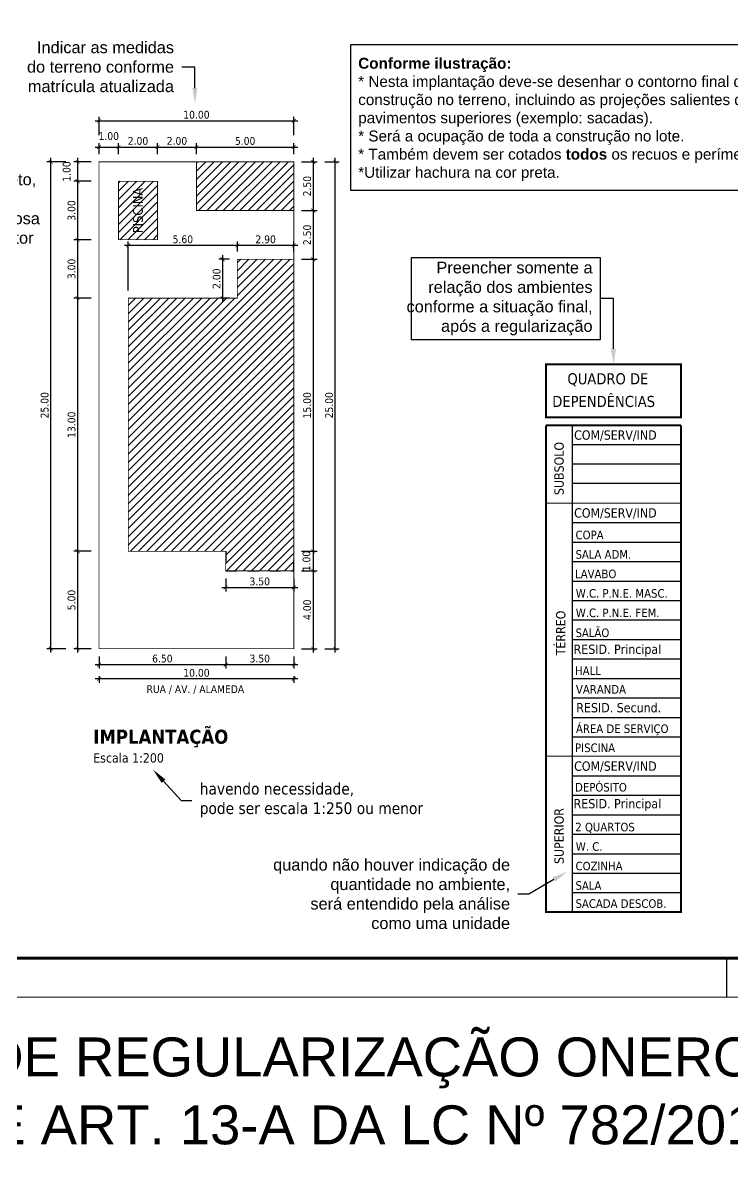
# Model space of a CAD drawing. Extents: x 1213.3 to 1311.5, y 1123.3 to 1169.2.
# Drawn here: x 1248.2 to 1266.42, y 1123.31 to 1152.42 of the extents above; entities that cross this region are included whole.
import ezdxf
from ezdxf import colors
from ezdxf.entities.mleader import LeaderData, LeaderLine
from ezdxf.enums import TextEntityAlignment as Align
from ezdxf.math import Vec2, Vec3

# ---------------------------------------------------------------- set-up
doc = ezdxf.new("R2010")
doc.units = 0
doc.linetypes.add('Tracejada', pattern=[0.564444, 0.282222, -0.282222])
doc.layers.add('Observações - NÃO PLOTAR', color=200, linetype='Continuous', plot=False)
doc.styles.add('_arial decreto', font='arial.ttf')
doc.styles.add('_tahoma decreto', font='tahoma.ttf')
doc.styles.add('MtX_Tahoma', font='tahomabd.ttf')
doc.dimstyles.new('200 COM LINHAS DECRETO', dxfattribs={"dimtxt": 0.2, "dimasz": 0.1, "dimexe": 0.1, "dimexo": 0.2, "dimgap": 0.05, "dimtad": 1, "dimlfac": 2, "dimzin": 4, "dimdsep": 46, "dimtxsty": '_tahoma decreto', "dimblk": 'ARCHTICK', "dimcen": 2, "dimdle": 0.1, "dimazin": 0, "dimtfac": 1, "dimtofl": 0, "dimtmove": 2, "dimatfit": 3, "dimldrblk": 'OPEN30', "dimfxl": 1, "dimtolj": 1, "dimtzin": 0, "dimarcsym": 0})
pattern_1 = [(45, (1250.16436, 1136.34296), (-0.106066, 0.106066), [])]

# ---------------------------------------------------------------- blocks, each defined once
blk = doc.blocks.new('_ArchTick')
at = {"color": 0, "linetype": 'ByBlock', "const_width": 0.15}
blk.add_lwpolyline([(-0.5, -0.5), (0.5, 0.5)], dxfattribs=at)
blk = doc.blocks.new('*D10')
at = {"color": 0, "lineweight": -2, "transparency": 16777216}
for p, q in [((1250.064, 1149.223), (1250.764, 1149.223)), ((1250.164, 1149.043), (1250.164, 1149.323)), ((1250.664, 1149.043), (1250.664, 1149.323))]:
    blk.add_line(p, q, dxfattribs=at)
at = {"layer": 'Defpoints', "color": 0, "ltscale": 2, "transparency": 16777216}
for p in [(1250.664, 1149.223), (1250.164, 1148.843), (1250.664, 1148.843)]:
    blk.add_point(p, dxfattribs=at)
at = {"color": 0, "lineweight": -2, "ltscale": 2, "transparency": 16777216, "xscale": 0.1, "yscale": 0.1, "zscale": 0.1, "rotation": 180}
blk.add_blockref('_ArchTick', (1250.164, 1149.223), dxfattribs=at)
at = {"color": 0, "lineweight": -2, "ltscale": 2, "transparency": 16777216, "xscale": 0.1, "yscale": 0.1, "zscale": 0.1}
blk.add_blockref('_ArchTick', (1250.664, 1149.223), dxfattribs=at)
at = {"color": 0, "ltscale": 2, "transparency": 16777216, "insert": (1250.414, 1149.502), "char_height": 0.2, "attachment_point": 5, "style": '_tahoma decreto'}
blk.add_mtext('\\A1;1.00', dxfattribs=at)
blk = doc.blocks.new('_Open30')
at = {"color": 0, "linetype": 'ByBlock', "lineweight": -2}
for p, q in [((-1, 0.27), (0, 0)), ((0, 0), (-1, -0.27)), ((0, 0), (-1, 0))]:
    blk.add_line(p, q, dxfattribs=at)
blk = doc.blocks.new('*D11')
at = {"color": 0, "lineweight": -2, "transparency": 16777216}
for p, q in [((1250.564, 1149.223), (1251.764, 1149.223)), ((1250.664, 1149.043), (1250.664, 1149.323)), ((1251.664, 1149.043), (1251.664, 1149.323))]:
    blk.add_line(p, q, dxfattribs=at)
at = {"layer": 'Defpoints', "color": 0, "ltscale": 2, "transparency": 16777216}
for p in [(1251.664, 1149.223), (1250.664, 1148.843), (1251.664, 1148.843)]:
    blk.add_point(p, dxfattribs=at)
at = {"color": 0, "lineweight": -2, "ltscale": 2, "transparency": 16777216, "xscale": 0.1, "yscale": 0.1, "zscale": 0.1, "rotation": 180}
blk.add_blockref('_ArchTick', (1250.664, 1149.223), dxfattribs=at)
at = {"color": 0, "lineweight": -2, "ltscale": 2, "transparency": 16777216, "xscale": 0.1, "yscale": 0.1, "zscale": 0.1}
blk.add_blockref('_ArchTick', (1251.664, 1149.223), dxfattribs=at)
at = {"color": 0, "ltscale": 2, "transparency": 16777216, "insert": (1251.164, 1149.378), "char_height": 0.2, "attachment_point": 5, "style": '_tahoma decreto'}
blk.add_mtext('\\A1;2.00', dxfattribs=at)
blk = doc.blocks.new('*D12')
at = {"color": 0, "lineweight": -2, "transparency": 16777216}
for p, q in [((1251.564, 1149.223), (1252.764, 1149.223)), ((1251.664, 1149.043), (1251.664, 1149.323)), ((1252.664, 1149.043), (1252.664, 1149.323))]:
    blk.add_line(p, q, dxfattribs=at)
at = {"layer": 'Defpoints', "color": 0, "ltscale": 2, "transparency": 16777216}
for p in [(1252.664, 1149.223), (1251.664, 1148.843), (1252.664, 1148.843)]:
    blk.add_point(p, dxfattribs=at)
at = {"color": 0, "lineweight": -2, "ltscale": 2, "transparency": 16777216, "xscale": 0.1, "yscale": 0.1, "zscale": 0.1, "rotation": 180}
blk.add_blockref('_ArchTick', (1251.664, 1149.223), dxfattribs=at)
at = {"color": 0, "lineweight": -2, "ltscale": 2, "transparency": 16777216, "xscale": 0.1, "yscale": 0.1, "zscale": 0.1}
blk.add_blockref('_ArchTick', (1252.664, 1149.223), dxfattribs=at)
at = {"color": 0, "ltscale": 2, "transparency": 16777216, "insert": (1252.164, 1149.378), "char_height": 0.2, "attachment_point": 5, "style": '_tahoma decreto'}
blk.add_mtext('\\A1;2.00', dxfattribs=at)
blk = doc.blocks.new('*D13')
at = {"color": 0, "lineweight": -2, "transparency": 16777216}
for p, q in [((1252.564, 1149.223), (1255.264, 1149.223)), ((1252.664, 1149.043), (1252.664, 1149.323)), ((1255.164, 1149.043), (1255.164, 1149.323))]:
    blk.add_line(p, q, dxfattribs=at)
at = {"layer": 'Defpoints', "color": 0, "ltscale": 2, "transparency": 16777216}
for p in [(1255.164, 1149.223), (1252.664, 1148.843), (1255.164, 1148.843)]:
    blk.add_point(p, dxfattribs=at)
at = {"color": 0, "lineweight": -2, "ltscale": 2, "transparency": 16777216, "xscale": 0.1, "yscale": 0.1, "zscale": 0.1, "rotation": 180}
blk.add_blockref('_ArchTick', (1252.664, 1149.223), dxfattribs=at)
at = {"color": 0, "lineweight": -2, "ltscale": 2, "transparency": 16777216, "xscale": 0.1, "yscale": 0.1, "zscale": 0.1}
blk.add_blockref('_ArchTick', (1255.164, 1149.223), dxfattribs=at)
at = {"color": 0, "ltscale": 2, "transparency": 16777216, "insert": (1253.914, 1149.377), "char_height": 0.2, "attachment_point": 5, "style": '_tahoma decreto'}
blk.add_mtext('\\A1;5.00', dxfattribs=at)
blk = doc.blocks.new('*D14')
at = {"color": 0, "lineweight": -2, "transparency": 16777216}
for p, q in [((1250.164, 1149.523), (1250.164, 1149.996)), ((1255.164, 1149.523), (1255.164, 1149.996)), ((1250.064, 1149.896), (1255.264, 1149.896))]:
    blk.add_line(p, q, dxfattribs=at)
at = {"layer": 'Defpoints', "color": 0, "ltscale": 2, "transparency": 16777216}
for p in [(1255.164, 1149.896), (1250.164, 1149.323), (1255.164, 1149.323)]:
    blk.add_point(p, dxfattribs=at)
at = {"color": 0, "lineweight": -2, "ltscale": 2, "transparency": 16777216, "xscale": 0.1, "yscale": 0.1, "zscale": 0.1, "rotation": 180}
blk.add_blockref('_ArchTick', (1250.164, 1149.896), dxfattribs=at)
at = {"color": 0, "lineweight": -2, "ltscale": 2, "transparency": 16777216, "xscale": 0.1, "yscale": 0.1, "zscale": 0.1}
blk.add_blockref('_ArchTick', (1255.164, 1149.896), dxfattribs=at)
at = {"color": 0, "ltscale": 2, "transparency": 16777216, "insert": (1252.664, 1150.05), "char_height": 0.2, "attachment_point": 5, "style": '_tahoma decreto'}
blk.add_mtext('\\A1;10.00', dxfattribs=at)
blk = doc.blocks.new('*D15')
at = {"color": 0, "lineweight": -2, "transparency": 16777216}
for p, q in [((1255.364, 1148.843), (1255.761, 1148.843)), ((1255.661, 1148.943), (1255.661, 1147.493)), ((1255.364, 1147.593), (1255.761, 1147.593))]:
    blk.add_line(p, q, dxfattribs=at)
at = {"layer": 'Defpoints', "color": 0, "ltscale": 2, "transparency": 16777216}
for p in [(1255.164, 1148.843), (1255.164, 1147.593), (1255.661, 1147.593)]:
    blk.add_point(p, dxfattribs=at)
at = {"color": 0, "lineweight": -2, "ltscale": 2, "transparency": 16777216, "xscale": 0.1, "yscale": 0.1, "zscale": 0.1}
for p, rotation in [((1255.661, 1148.843), 90), ((1255.661, 1147.593), 270)]:
    blk.add_blockref('_ArchTick', p, dxfattribs=dict(at, rotation=rotation))
at = {"color": 0, "ltscale": 2, "transparency": 16777216, "insert": (1255.507, 1148.218), "char_height": 0.2, "attachment_point": 5, "rotation": 90, "style": '_tahoma decreto'}
blk.add_mtext('\\A1;2.50', dxfattribs=at)
blk = doc.blocks.new('*D16')
at = {"color": 0, "lineweight": -2, "transparency": 16777216}
for p, q in [((1255.661, 1147.693), (1255.661, 1146.242)), ((1255.364, 1147.593), (1255.761, 1147.593)), ((1255.364, 1146.342), (1255.761, 1146.342))]:
    blk.add_line(p, q, dxfattribs=at)
at = {"layer": 'Defpoints', "color": 0, "ltscale": 2, "transparency": 16777216}
for p in [(1255.164, 1147.593), (1255.164, 1146.342), (1255.661, 1146.342)]:
    blk.add_point(p, dxfattribs=at)
at = {"color": 0, "lineweight": -2, "ltscale": 2, "transparency": 16777216, "xscale": 0.1, "yscale": 0.1, "zscale": 0.1}
for p, rotation in [((1255.661, 1147.593), 90), ((1255.661, 1146.342), 270)]:
    blk.add_blockref('_ArchTick', p, dxfattribs=dict(at, rotation=rotation))
at = {"color": 0, "ltscale": 2, "transparency": 16777216, "insert": (1255.507, 1146.967), "char_height": 0.2, "attachment_point": 5, "rotation": 90, "style": '_tahoma decreto'}
blk.add_mtext('\\A1;2.50', dxfattribs=at)
blk = doc.blocks.new('*D17')
at = {"color": 0, "lineweight": -2, "transparency": 16777216}
for p, q in [((1255.364, 1146.342), (1255.761, 1146.342)), ((1255.661, 1146.442), (1255.661, 1138.743)), ((1255.364, 1138.843), (1255.761, 1138.843))]:
    blk.add_line(p, q, dxfattribs=at)
at = {"layer": 'Defpoints', "color": 0, "ltscale": 2, "transparency": 16777216}
for p in [(1255.164, 1146.342), (1255.164, 1138.843), (1255.661, 1138.843)]:
    blk.add_point(p, dxfattribs=at)
at = {"color": 0, "lineweight": -2, "ltscale": 2, "transparency": 16777216, "xscale": 0.1, "yscale": 0.1, "zscale": 0.1}
for p, rotation in [((1255.661, 1146.342), 90), ((1255.661, 1138.843), 270)]:
    blk.add_blockref('_ArchTick', p, dxfattribs=dict(at, rotation=rotation))
at = {"color": 0, "ltscale": 2, "transparency": 16777216, "insert": (1255.507, 1142.592), "char_height": 0.2, "attachment_point": 5, "rotation": 90, "style": '_tahoma decreto'}
blk.add_mtext('\\A1;15.00', dxfattribs=at)
blk = doc.blocks.new('*D18')
at = {"color": 0, "lineweight": -2, "transparency": 16777216}
for p, q in [((1255.961, 1148.843), (1256.326, 1148.843)), ((1256.226, 1136.243), (1256.226, 1148.943)), ((1255.961, 1136.343), (1256.326, 1136.343))]:
    blk.add_line(p, q, dxfattribs=at)
at = {"layer": 'Defpoints', "color": 0, "ltscale": 2, "transparency": 16777216}
for p in [(1255.761, 1148.843), (1256.226, 1148.843), (1255.761, 1136.343)]:
    blk.add_point(p, dxfattribs=at)
at = {"color": 0, "lineweight": -2, "ltscale": 2, "transparency": 16777216, "xscale": 0.1, "yscale": 0.1, "zscale": 0.1}
for p, rotation in [((1256.226, 1148.843), 90), ((1256.226, 1136.343), 270)]:
    blk.add_blockref('_ArchTick', p, dxfattribs=dict(at, rotation=rotation))
at = {"color": 0, "ltscale": 2, "transparency": 16777216, "insert": (1256.072, 1142.593), "char_height": 0.2, "attachment_point": 5, "rotation": 90, "style": '_tahoma decreto'}
blk.add_mtext('\\A1;25.00', dxfattribs=at)
blk = doc.blocks.new('*D19')
at = {"color": 0, "lineweight": -2, "transparency": 16777216}
for p, q in [((1249.964, 1148.843), (1249.513, 1148.843)), ((1249.613, 1148.943), (1249.613, 1148.243)), ((1249.964, 1148.343), (1249.513, 1148.343))]:
    blk.add_line(p, q, dxfattribs=at)
at = {"layer": 'Defpoints', "color": 0, "ltscale": 2, "transparency": 16777216}
for p in [(1250.164, 1148.843), (1249.613, 1148.343), (1250.164, 1148.343)]:
    blk.add_point(p, dxfattribs=at)
at = {"color": 0, "lineweight": -2, "ltscale": 2, "transparency": 16777216, "xscale": 0.1, "yscale": 0.1, "zscale": 0.1}
for p, rotation in [((1249.613, 1148.843), 90), ((1249.613, 1148.343), 270)]:
    blk.add_blockref('_ArchTick', p, dxfattribs=dict(at, rotation=rotation))
at = {"color": 0, "ltscale": 2, "transparency": 16777216, "insert": (1249.334, 1148.593), "char_height": 0.2, "attachment_point": 5, "rotation": 90, "style": '_tahoma decreto'}
blk.add_mtext('\\A1;1.00', dxfattribs=at)
blk = doc.blocks.new('*D20')
at = {"color": 0, "lineweight": -2, "transparency": 16777216}
for p, q in [((1249.964, 1148.343), (1249.513, 1148.343)), ((1249.613, 1148.443), (1249.613, 1146.743)), ((1249.964, 1146.843), (1249.513, 1146.843))]:
    blk.add_line(p, q, dxfattribs=at)
at = {"layer": 'Defpoints', "color": 0, "ltscale": 2, "transparency": 16777216}
for p in [(1250.164, 1148.343), (1249.613, 1146.843), (1250.164, 1146.843)]:
    blk.add_point(p, dxfattribs=at)
at = {"color": 0, "lineweight": -2, "ltscale": 2, "transparency": 16777216, "xscale": 0.1, "yscale": 0.1, "zscale": 0.1}
for p, rotation in [((1249.613, 1148.343), 90), ((1249.613, 1146.843), 270)]:
    blk.add_blockref('_ArchTick', p, dxfattribs=dict(at, rotation=rotation))
at = {"color": 0, "ltscale": 2, "transparency": 16777216, "insert": (1249.459, 1147.593), "char_height": 0.2, "attachment_point": 5, "rotation": 90, "style": '_tahoma decreto'}
blk.add_mtext('\\A1;3.00', dxfattribs=at)
blk = doc.blocks.new('*D21')
at = {"color": 0, "lineweight": -2, "transparency": 16777216}
for p, q in [((1249.964, 1146.843), (1249.513, 1146.843)), ((1249.613, 1146.943), (1249.613, 1145.243)), ((1249.964, 1145.343), (1249.513, 1145.343))]:
    blk.add_line(p, q, dxfattribs=at)
at = {"layer": 'Defpoints', "color": 0, "ltscale": 2, "transparency": 16777216}
for p in [(1250.164, 1146.843), (1249.613, 1145.343), (1250.164, 1145.343)]:
    blk.add_point(p, dxfattribs=at)
at = {"color": 0, "lineweight": -2, "ltscale": 2, "transparency": 16777216, "xscale": 0.1, "yscale": 0.1, "zscale": 0.1}
for p, rotation in [((1249.613, 1146.843), 90), ((1249.613, 1145.343), 270)]:
    blk.add_blockref('_ArchTick', p, dxfattribs=dict(at, rotation=rotation))
at = {"color": 0, "ltscale": 2, "transparency": 16777216, "insert": (1249.459, 1146.093), "char_height": 0.2, "attachment_point": 5, "rotation": 90, "style": '_tahoma decreto'}
blk.add_mtext('\\A1;3.00', dxfattribs=at)
blk = doc.blocks.new('*D22')
at = {"color": 0, "lineweight": -2, "transparency": 16777216}
for p, q in [((1249.964, 1145.343), (1249.513, 1145.343)), ((1249.613, 1145.443), (1249.613, 1138.743)), ((1249.964, 1138.843), (1249.513, 1138.843))]:
    blk.add_line(p, q, dxfattribs=at)
at = {"layer": 'Defpoints', "color": 0, "ltscale": 2, "transparency": 16777216}
for p in [(1250.164, 1145.343), (1249.613, 1138.843), (1250.164, 1138.843)]:
    blk.add_point(p, dxfattribs=at)
at = {"color": 0, "lineweight": -2, "ltscale": 2, "transparency": 16777216, "xscale": 0.1, "yscale": 0.1, "zscale": 0.1}
for p, rotation in [((1249.613, 1145.343), 90), ((1249.613, 1138.843), 270)]:
    blk.add_blockref('_ArchTick', p, dxfattribs=dict(at, rotation=rotation))
at = {"color": 0, "ltscale": 2, "transparency": 16777216, "insert": (1249.459, 1142.093), "char_height": 0.2, "attachment_point": 5, "rotation": 90, "style": '_tahoma decreto'}
blk.add_mtext('\\A1;13.00', dxfattribs=at)
blk = doc.blocks.new('*D23')
at = {"color": 0, "lineweight": -2, "transparency": 16777216}
for p, q in [((1249.613, 1138.943), (1249.613, 1136.243)), ((1249.964, 1138.843), (1249.513, 1138.843)), ((1249.964, 1136.343), (1249.513, 1136.343))]:
    blk.add_line(p, q, dxfattribs=at)
at = {"layer": 'Defpoints', "color": 0, "ltscale": 2, "transparency": 16777216}
for p in [(1250.164, 1138.843), (1249.613, 1136.343), (1250.164, 1136.343)]:
    blk.add_point(p, dxfattribs=at)
at = {"color": 0, "lineweight": -2, "ltscale": 2, "transparency": 16777216, "xscale": 0.1, "yscale": 0.1, "zscale": 0.1}
for p, rotation in [((1249.613, 1138.843), 90), ((1249.613, 1136.343), 270)]:
    blk.add_blockref('_ArchTick', p, dxfattribs=dict(at, rotation=rotation))
at = {"color": 0, "ltscale": 2, "transparency": 16777216, "insert": (1249.459, 1137.593), "char_height": 0.2, "attachment_point": 5, "rotation": 90, "style": '_tahoma decreto'}
blk.add_mtext('\\A1;5.00', dxfattribs=at)
blk = doc.blocks.new('*D24')
at = {"color": 0, "lineweight": -2, "transparency": 16777216}
for p, q in [((1249.313, 1148.843), (1248.823, 1148.843)), ((1248.923, 1136.243), (1248.923, 1148.943)), ((1249.313, 1136.343), (1248.823, 1136.343))]:
    blk.add_line(p, q, dxfattribs=at)
at = {"layer": 'Defpoints', "color": 0, "ltscale": 2, "transparency": 16777216}
for p in [(1248.923, 1148.843), (1249.513, 1148.843), (1249.513, 1136.343)]:
    blk.add_point(p, dxfattribs=at)
at = {"color": 0, "lineweight": -2, "ltscale": 2, "transparency": 16777216, "xscale": 0.1, "yscale": 0.1, "zscale": 0.1}
for p, rotation in [((1248.923, 1148.843), 90), ((1248.923, 1136.343), 270)]:
    blk.add_blockref('_ArchTick', p, dxfattribs=dict(at, rotation=rotation))
at = {"color": 0, "ltscale": 2, "transparency": 16777216, "insert": (1248.769, 1142.593), "char_height": 0.2, "attachment_point": 5, "rotation": 90, "style": '_tahoma decreto'}
blk.add_mtext('\\A1;25.00', dxfattribs=at)
blk = doc.blocks.new('*D25')
at = {"color": 0, "lineweight": -2, "transparency": 16777216}
for p, q in [((1253.716, 1146.542), (1253.716, 1146.798)), ((1255.164, 1146.542), (1255.164, 1146.798)), ((1255.264, 1146.698), (1253.616, 1146.698))]:
    blk.add_line(p, q, dxfattribs=at)
at = {"layer": 'Defpoints', "color": 0, "ltscale": 2, "transparency": 16777216}
for p in [(1253.716, 1146.698), (1253.716, 1146.342), (1255.164, 1146.342)]:
    blk.add_point(p, dxfattribs=at)
at = {"color": 0, "lineweight": -2, "ltscale": 2, "transparency": 16777216, "xscale": 0.1, "yscale": 0.1, "zscale": 0.1, "rotation": 180}
blk.add_blockref('_ArchTick', (1253.716, 1146.698), dxfattribs=at)
at = {"color": 0, "lineweight": -2, "ltscale": 2, "transparency": 16777216, "xscale": 0.1, "yscale": 0.1, "zscale": 0.1}
blk.add_blockref('_ArchTick', (1255.164, 1146.698), dxfattribs=at)
at = {"color": 0, "ltscale": 2, "transparency": 16777216, "insert": (1254.44, 1146.852), "char_height": 0.2, "attachment_point": 5, "style": '_tahoma decreto'}
blk.add_mtext('\\A1;2.90', dxfattribs=at)
blk = doc.blocks.new('*D26')
at = {"color": 0, "lineweight": -2, "transparency": 16777216}
for p, q in [((1253.516, 1146.342), (1253.236, 1146.342)), ((1253.336, 1146.442), (1253.336, 1145.243)), ((1253.516, 1145.343), (1253.236, 1145.343))]:
    blk.add_line(p, q, dxfattribs=at)
at = {"layer": 'Defpoints', "color": 0, "ltscale": 2, "transparency": 16777216}
for p in [(1253.716, 1146.342), (1253.336, 1145.343), (1253.716, 1145.343)]:
    blk.add_point(p, dxfattribs=at)
at = {"color": 0, "lineweight": -2, "ltscale": 2, "transparency": 16777216, "xscale": 0.1, "yscale": 0.1, "zscale": 0.1}
for p, rotation in [((1253.336, 1146.342), 90), ((1253.336, 1145.343), 270)]:
    blk.add_blockref('_ArchTick', p, dxfattribs=dict(at, rotation=rotation))
at = {"color": 0, "ltscale": 2, "transparency": 16777216, "insert": (1253.182, 1145.842), "char_height": 0.2, "attachment_point": 5, "rotation": 90, "style": '_tahoma decreto'}
blk.add_mtext('\\A1;2.00', dxfattribs=at)
blk = doc.blocks.new('*D27')
at = {"color": 0, "lineweight": -2, "transparency": 16777216}
for p, q in [((1250.914, 1145.543), (1250.914, 1146.798)), ((1253.716, 1146.542), (1253.716, 1146.798)), ((1253.816, 1146.698), (1250.814, 1146.698))]:
    blk.add_line(p, q, dxfattribs=at)
at = {"layer": 'Defpoints', "color": 0, "ltscale": 2, "transparency": 16777216}
for p in [(1250.914, 1146.698), (1253.716, 1146.342), (1250.914, 1145.343)]:
    blk.add_point(p, dxfattribs=at)
at = {"color": 0, "lineweight": -2, "ltscale": 2, "transparency": 16777216, "xscale": 0.1, "yscale": 0.1, "zscale": 0.1, "rotation": 180}
blk.add_blockref('_ArchTick', (1250.914, 1146.698), dxfattribs=at)
at = {"color": 0, "lineweight": -2, "ltscale": 2, "transparency": 16777216, "xscale": 0.1, "yscale": 0.1, "zscale": 0.1}
blk.add_blockref('_ArchTick', (1253.716, 1146.698), dxfattribs=at)
at = {"color": 0, "ltscale": 2, "transparency": 16777216, "insert": (1252.315, 1146.852), "char_height": 0.2, "attachment_point": 5, "style": '_tahoma decreto'}
blk.add_mtext('\\A1;5.60', dxfattribs=at)
blk = doc.blocks.new('*D28')
at = {"color": 0, "lineweight": -2, "transparency": 16777216}
for p, q in [((1253.414, 1138.143), (1253.414, 1137.814)), ((1255.164, 1138.143), (1255.164, 1137.814)), ((1253.314, 1137.914), (1255.264, 1137.914))]:
    blk.add_line(p, q, dxfattribs=at)
at = {"layer": 'Defpoints', "color": 0, "ltscale": 2, "transparency": 16777216}
for p in [(1253.414, 1138.343), (1255.164, 1138.343), (1255.164, 1137.914)]:
    blk.add_point(p, dxfattribs=at)
at = {"color": 0, "lineweight": -2, "ltscale": 2, "transparency": 16777216, "xscale": 0.1, "yscale": 0.1, "zscale": 0.1, "rotation": 180}
blk.add_blockref('_ArchTick', (1253.414, 1137.914), dxfattribs=at)
at = {"color": 0, "lineweight": -2, "ltscale": 2, "transparency": 16777216, "xscale": 0.1, "yscale": 0.1, "zscale": 0.1}
blk.add_blockref('_ArchTick', (1255.164, 1137.914), dxfattribs=at)
at = {"color": 0, "ltscale": 2, "transparency": 16777216, "insert": (1254.289, 1138.068), "char_height": 0.2, "attachment_point": 5, "style": '_tahoma decreto'}
blk.add_mtext('\\A1;3.50', dxfattribs=at)
blk = doc.blocks.new('*D29')
at = {"color": 0, "lineweight": -2, "transparency": 16777216}
for p, q in [((1255.661, 1138.943), (1255.661, 1138.243)), ((1255.364, 1138.843), (1255.761, 1138.843)), ((1255.364, 1138.343), (1255.761, 1138.343))]:
    blk.add_line(p, q, dxfattribs=at)
at = {"layer": 'Defpoints', "color": 0, "ltscale": 2, "transparency": 16777216}
for p in [(1255.164, 1138.843), (1255.164, 1138.343), (1255.661, 1138.343)]:
    blk.add_point(p, dxfattribs=at)
at = {"color": 0, "lineweight": -2, "ltscale": 2, "transparency": 16777216, "xscale": 0.1, "yscale": 0.1, "zscale": 0.1}
for p, rotation in [((1255.661, 1138.843), 90), ((1255.661, 1138.343), 270)]:
    blk.add_blockref('_ArchTick', p, dxfattribs=dict(at, rotation=rotation))
at = {"color": 0, "ltscale": 2, "transparency": 16777216, "insert": (1255.489, 1138.593), "char_height": 0.2, "attachment_point": 5, "rotation": 90, "style": '_tahoma decreto'}
blk.add_mtext('\\A1;1.00', dxfattribs=at)
blk = doc.blocks.new('*D30')
at = {"color": 0, "lineweight": -2, "transparency": 16777216}
for p, q in [((1255.364, 1138.343), (1255.761, 1138.343)), ((1255.661, 1138.443), (1255.661, 1136.243)), ((1255.364, 1136.343), (1255.761, 1136.343))]:
    blk.add_line(p, q, dxfattribs=at)
at = {"layer": 'Defpoints', "color": 0, "ltscale": 2, "transparency": 16777216}
for p in [(1255.164, 1138.343), (1255.164, 1136.343), (1255.661, 1136.343)]:
    blk.add_point(p, dxfattribs=at)
at = {"color": 0, "lineweight": -2, "ltscale": 2, "transparency": 16777216, "xscale": 0.1, "yscale": 0.1, "zscale": 0.1}
for p, rotation in [((1255.661, 1138.343), 90), ((1255.661, 1136.343), 270)]:
    blk.add_blockref('_ArchTick', p, dxfattribs=dict(at, rotation=rotation))
at = {"color": 0, "ltscale": 2, "transparency": 16777216, "insert": (1255.507, 1137.343), "char_height": 0.2, "attachment_point": 5, "rotation": 90, "style": '_tahoma decreto'}
blk.add_mtext('\\A1;4.00', dxfattribs=at)
blk = doc.blocks.new('*D31')
at = {"color": 0, "lineweight": -2, "transparency": 16777216}
for p, q in [((1250.164, 1136.143), (1250.164, 1135.834)), ((1253.414, 1136.143), (1253.414, 1135.834)), ((1250.064, 1135.934), (1253.514, 1135.934))]:
    blk.add_line(p, q, dxfattribs=at)
at = {"layer": 'Defpoints', "color": 0, "ltscale": 2, "transparency": 16777216}
for p in [(1250.164, 1136.343), (1253.414, 1136.343), (1253.414, 1135.934)]:
    blk.add_point(p, dxfattribs=at)
at = {"color": 0, "lineweight": -2, "ltscale": 2, "transparency": 16777216, "xscale": 0.1, "yscale": 0.1, "zscale": 0.1, "rotation": 180}
blk.add_blockref('_ArchTick', (1250.164, 1135.934), dxfattribs=at)
at = {"color": 0, "lineweight": -2, "ltscale": 2, "transparency": 16777216, "xscale": 0.1, "yscale": 0.1, "zscale": 0.1}
blk.add_blockref('_ArchTick', (1253.414, 1135.934), dxfattribs=at)
at = {"color": 0, "ltscale": 2, "transparency": 16777216, "insert": (1251.789, 1136.088), "char_height": 0.2, "attachment_point": 5, "style": '_tahoma decreto'}
blk.add_mtext('\\A1;6.50', dxfattribs=at)
blk = doc.blocks.new('*D32')
at = {"color": 0, "lineweight": -2, "transparency": 16777216}
for p, q in [((1253.414, 1136.143), (1253.414, 1135.834)), ((1255.164, 1136.143), (1255.164, 1135.834)), ((1253.314, 1135.934), (1255.264, 1135.934))]:
    blk.add_line(p, q, dxfattribs=at)
at = {"layer": 'Defpoints', "color": 0, "ltscale": 2, "transparency": 16777216}
for p in [(1253.414, 1136.343), (1255.164, 1136.343), (1255.164, 1135.934)]:
    blk.add_point(p, dxfattribs=at)
at = {"color": 0, "lineweight": -2, "ltscale": 2, "transparency": 16777216, "xscale": 0.1, "yscale": 0.1, "zscale": 0.1, "rotation": 180}
blk.add_blockref('_ArchTick', (1253.414, 1135.934), dxfattribs=at)
at = {"color": 0, "lineweight": -2, "ltscale": 2, "transparency": 16777216, "xscale": 0.1, "yscale": 0.1, "zscale": 0.1}
blk.add_blockref('_ArchTick', (1255.164, 1135.934), dxfattribs=at)
at = {"color": 0, "ltscale": 2, "transparency": 16777216, "insert": (1254.289, 1136.088), "char_height": 0.2, "attachment_point": 5, "style": '_tahoma decreto'}
blk.add_mtext('\\A1;3.50', dxfattribs=at)
blk = doc.blocks.new('*D33')
at = {"color": 0, "lineweight": -2, "transparency": 16777216}
for p, q in [((1255.264, 1135.568), (1250.064, 1135.568)), ((1250.164, 1135.634), (1250.164, 1135.468)), ((1255.164, 1135.634), (1255.164, 1135.468))]:
    blk.add_line(p, q, dxfattribs=at)
at = {"layer": 'Defpoints', "color": 0, "ltscale": 2, "transparency": 16777216}
for p in [(1250.164, 1135.834), (1255.164, 1135.834), (1250.164, 1135.568)]:
    blk.add_point(p, dxfattribs=at)
at = {"color": 0, "lineweight": -2, "ltscale": 2, "transparency": 16777216, "xscale": 0.1, "yscale": 0.1, "zscale": 0.1, "rotation": 180}
blk.add_blockref('_ArchTick', (1250.164, 1135.568), dxfattribs=at)
at = {"color": 0, "lineweight": -2, "ltscale": 2, "transparency": 16777216, "xscale": 0.1, "yscale": 0.1, "zscale": 0.1}
blk.add_blockref('_ArchTick', (1255.164, 1135.568), dxfattribs=at)
at = {"color": 0, "ltscale": 2, "transparency": 16777216, "insert": (1252.664, 1135.722), "char_height": 0.2, "attachment_point": 5, "style": '_tahoma decreto'}
blk.add_mtext('\\A1;10.00', dxfattribs=at)
blk = doc.blocks.new('NÃO PLOTAR')
at = {"layer": 'Observações - NÃO PLOTAR', "color": 200}
for points in [[(1256.625, 1151.853), (1267.635, 1151.853), (1267.635, 1148.108), (1256.625, 1148.108)], [(1258.173, 1144.281), (1263.031, 1144.281), (1263.031, 1146.379), (1258.173, 1146.379)]]:
    blk.add_lwpolyline(points, close=True, dxfattribs=at)
at = {"layer": 'Observações - NÃO PLOTAR', "color": 200, "insert": (1256.816, 1151.513), "char_height": 0.28, "width": 10.93878, "attachment_point": 1, "style": '_arial decreto'}
blk.add_mtext('{\\fArial|b1|i0|c0|p34;Conforme ilustração: }\\P* Nesta implantação deve-se desenhar o contorno final da construção no terreno, incluindo as projeções salientes dos pavimentos superiores (exemplo: sacadas).\\P* Será a ocupação de toda a construção no lote.\\P* Também devem ser cotados {\\fArial|b1|i0|c0|p34;todos} os recuos e perímetros.\\P*Utilizar hachura na cor preta.', dxfattribs=at)
at = {"layer": 'Observações - NÃO PLOTAR', "color": 200}
ml = blk.add_multileader_mtext('Standard', dxfattribs=at)
ml.set_content('Indicar as medidas do terreno conforme matrícula atualizada', color=200, style='_arial decreto')
ml.set_leader_properties(linetype='ByLayer', lineweight=-1)
ml.build(insert=Vec2(0, 0))
ml.multileader.update_dxf_attribs({"text_left_attachment_type": 2, "text_right_attachment_type": 2, "text_top_attachment_type": 0, "text_bottom_attachment_type": 0, "dogleg_length": 0.1, "arrow_head_size": 0.4})
ctx = ml.context
ctx.base_point, ctx.char_height, ctx.arrow_head_size, ctx.landing_gap_size, ctx.plane_origin = Vec3(1248.145, 1151.276), 0.3, 0.4, 0.2, Vec3(1247.218, 1147.16)
ctx.left_attachment, ctx.right_attachment, ctx.text_align_type = 2, 2, 2
notes = []
notes.append((ctx, [(0, (1, 1, 0), (1252.624, 1151.276), (-1, 0), 0.336, [(0, [(1252.625, 1150.335)], 256, [])])]))
ctx.mtext.insert, ctx.mtext.width, ctx.mtext.defined_height, ctx.mtext.alignment, ctx.mtext.flow_direction = Vec3(1252.088, 1151.932), 3.80105, 0.955, 3, 5
ml = blk.add_multileader_mtext('Standard', dxfattribs=at)
ml.set_content('Especificar a Lei em projeto, conforme necessário\\PLC 782/2017 - Reg. Onerosa\\PLC 442/2009 - Plano Diretor', color=200, style='_arial decreto')
ml.set_leader_properties(linetype='ByLayer', lineweight=-1)
ml.build(insert=Vec2(0, 0))
ml.multileader.update_dxf_attribs({"text_left_attachment_type": 2, "text_right_attachment_type": 2, "text_top_attachment_type": 0, "text_bottom_attachment_type": 0, "dogleg_length": 0.1, "arrow_head_size": 0.4})
ctx = ml.context
ctx.base_point, ctx.char_height, ctx.arrow_head_size, ctx.landing_gap_size, ctx.plane_origin = Vec3(1243.065, 1147.629), 0.3, 0.4, 0.2, Vec3(1246.622, 1149.073)
ctx.left_attachment, ctx.right_attachment = 2, 2
notes.append((ctx, [(0, (1, 1, 0), (1242.607, 1147.629), (1, 0), 0.458, [(0, [(1242.32, 1142.578)], 256, [])])]))
ctx.mtext.insert, ctx.mtext.width, ctx.mtext.flow_direction = Vec3(1243.265, 1148.541), 5.81427, 5
ml = blk.add_multileader_mtext('Standard', dxfattribs=at)
ml.set_content('Preencher somente a relação dos ambientes conforme a situação final, após a regularização', color=200, style='_arial decreto')
ml.set_leader_properties(linetype='ByLayer', lineweight=-1)
ml.build(insert=Vec2(0, 0))
ml.multileader.update_dxf_attribs({"text_left_attachment_type": 2, "text_right_attachment_type": 2, "text_top_attachment_type": 0, "text_bottom_attachment_type": 0, "dogleg_length": 0.1, "arrow_head_size": 0.4})
ctx = ml.context
ctx.base_point, ctx.char_height, ctx.arrow_head_size, ctx.landing_gap_size, ctx.plane_origin = Vec3(1257.909, 1145.33), 0.3, 0.4, 0.2, Vec3(1257.961, 1140.467)
ctx.left_attachment, ctx.right_attachment, ctx.text_align_type = 2, 2, 2
notes.append((ctx, [(0, (1, 1, 0), (1263.367, 1145.33), (-1, 0), 0.336, [(0, [(1263.368, 1143.642)], 256, [])])]))
ctx.mtext.insert, ctx.mtext.width, ctx.mtext.defined_height, ctx.mtext.alignment, ctx.mtext.flow_direction = Vec3(1262.831, 1146.278), 4.84695, 2.232, 3, 5
ml = blk.add_multileader_mtext('Standard', dxfattribs=at)
ml.set_content('{\\fTahoma|b0|i0|c0|p34;havendo necessidade,\\Ppode ser escala 1:250 ou menor}', color=200, style='_arial decreto')
ml.set_leader_properties(linetype='ByLayer', lineweight=-1)
ml.build(insert=Vec2(0, 0))
ml.multileader.update_dxf_attribs({"text_left_attachment_type": 2, "text_right_attachment_type": 2, "text_top_attachment_type": 0, "text_bottom_attachment_type": 0, "dogleg_length": 0.1, "arrow_head_size": 0.4})
ctx = ml.context
ctx.base_point, ctx.char_height, ctx.arrow_head_size, ctx.landing_gap_size, ctx.plane_origin = Vec3(1252.548, 1132.443), 0.3, 0.4, 0.2, Vec3(1255.082, 1132.996)
ctx.left_attachment, ctx.right_attachment = 2, 2
notes.append((ctx, [(0, (1, 1, 0), (1252.275, 1132.443), (1, 0), 0.273, [(0, [(1251.55, 1133.236)], 256, [])])]))
ctx.mtext.insert, ctx.mtext.flow_direction = Vec3(1252.748, 1132.898), 5
ml = blk.add_multileader_mtext('Standard', dxfattribs=at)
ml.set_content('quando não houver indicação de\\Pquantidade no ambiente, \\Pserá entendido pela análise \\Pcomo uma unidade', color=200, style='_arial decreto')
ml.set_leader_properties(linetype='ByLayer', lineweight=-1)
ml.build(insert=Vec2(0, 0))
ml.multileader.update_dxf_attribs({"text_left_attachment_type": 2, "text_right_attachment_type": 2, "text_top_attachment_type": 0, "text_bottom_attachment_type": 0, "dogleg_length": 0.1, "arrow_head_size": 0.4})
ctx = ml.context
ctx.base_point, ctx.char_height, ctx.arrow_head_size, ctx.landing_gap_size, ctx.plane_origin = Vec3(1254.464, 1130.043), 0.3, 0.4, 0.2, Vec3(1249.498, 1132.32)
ctx.left_attachment, ctx.right_attachment, ctx.text_align_type = 2, 2, 2
notes.append((ctx, [(0, (1, 1, 0), (1261.196, 1130.043), (-1, 0), 0.282, [(0, [(1262.183, 1130.621)], 256, [])])]))
ctx.mtext.insert, ctx.mtext.alignment, ctx.mtext.flow_direction = Vec3(1260.714, 1130.946), 3, 5
for ctx, leaders in notes:
    for number, flags, end, landing, length, lines in leaders:
        leader = LeaderData()
        leader.index, (leader.has_last_leader_line, leader.has_dogleg_vector, leader.attachment_direction) = number, flags
        leader.last_leader_point, leader.dogleg_vector, leader.dogleg_length = Vec3(end), Vec3(landing), length
        for number, points, colour, breaks in lines:
            line = LeaderLine()
            line.index, line.vertices, line.color, line.breaks = number, Vec3.list(points), colors.encode_raw_color(colour), breaks
            leader.lines.append(line)
        ctx.leaders.append(leader)

msp = doc.modelspace()

# ---------------------------------------------------------------- hatches: boundary and pattern name
h = msp.add_hatch()
h.set_pattern_fill('_USER,_I', scale=0.15, angle=45, style=2, pattern_type=0)
h.set_pattern_definition(pattern_1)
h.paths.add_polyline_path([(1252.6644, 1147.593), (1255.1644, 1147.593), (1255.1644, 1148.843), (1252.6644, 1148.843)])
h = msp.add_hatch()
h.set_pattern_fill('_USER,_I', scale=0.15, angle=45, style=2, pattern_type=0)
h.set_pattern_definition(pattern_1)
h.paths.add_polyline_path([(1250.6644, 1146.843), (1251.6644, 1146.843), (1251.6644, 1148.343), (1250.6644, 1148.343)])
h = msp.add_hatch()
h.set_pattern_fill('_USER,_I', scale=0.15, angle=45, style=2, pattern_type=0)
h.set_pattern_definition(pattern_1)
h.paths.add_polyline_path([(1255.1644, 1138.843), (1255.1644, 1138.343), (1254.4144, 1138.343), (1253.4144, 1138.343), (1253.4144, 1138.843), (1252.6644, 1138.843), (1250.9144, 1138.843), (1250.9144, 1145.343), (1253.7162, 1145.343), (1253.7162, 1146.3419), (1255.1644, 1146.3419)])

# ---------------------------------------------------------------- linework, layer by layer
at = {"color": 7}
for p, q in [((1262.3039, 1142.0799), (1262.3039, 1129.5799)), ((1266.271, 1128.3977), (1266.271, 1127.3977))]:
    msp.add_line(p, q, dxfattribs=at)
at = {"color": 9, "true_color": 0xc7c7c7}
for p, q in [((1265.0998, 1141.5799), (1262.3039, 1141.5799)), ((1265.0998, 1141.0799), (1262.3039, 1141.0799)), ((1265.0998, 1140.5799), (1262.3039, 1140.5799)), ((1262.3039, 1139.5799), (1265.0998, 1139.5799)), ((1262.3039, 1139.0799), (1265.0998, 1139.0799)), ((1262.3039, 1138.5799), (1265.0998, 1138.5799)), ((1262.3039, 1138.0799), (1265.0998, 1138.0799)), ((1262.3039, 1137.5799), (1265.0998, 1137.5799)), ((1262.3039, 1137.0799), (1265.0998, 1137.0799)), ((1262.3039, 1136.5799), (1265.0998, 1136.5799)), ((1262.3039, 1136.0799), (1265.0998, 1136.0799)), ((1262.3039, 1135.5799), (1265.0998, 1135.5799)), ((1262.3039, 1135.0799), (1265.0998, 1135.0799)), ((1262.3039, 1134.5799), (1265.0998, 1134.5799)), ((1262.3039, 1134.0799), (1265.0998, 1134.0799)), ((1262.3039, 1133.0799), (1265.0998, 1133.0799)), ((1262.3039, 1132.5799), (1265.0998, 1132.5799)), ((1262.3039, 1132.0799), (1265.0998, 1132.0799)), ((1262.3039, 1131.5799), (1265.0998, 1131.5799)), ((1262.3039, 1131.5799), (1265.0998, 1131.5799)), ((1262.3039, 1131.0799), (1265.0998, 1131.0799)), ((1262.3039, 1130.5799), (1265.0998, 1130.5799)), ((1262.3039, 1130.0799), (1265.0998, 1130.0799))]:
    msp.add_line(p, q, dxfattribs=at)
at = {"color": 7, "lineweight": 9}
msp.add_lwpolyline([(1215.771, 1127.3977), (1215.771, 1166.3977), (1304.771, 1166.3977), (1304.771, 1127.3977), (1215.771, 1127.3977)], close=True, dxfattribs=at)
for points, const_width in [([(1216.771, 1128.3977), (1302.271, 1128.3977), (1302.271, 1165.3977), (1216.771, 1165.3977), (1216.771, 1128.3977)], 0.08), ([(1261.6365, 1142.2799), (1265.0998, 1142.2799), (1265.0998, 1143.6422), (1261.6365, 1143.6422)], 0.05)]:
    msp.add_lwpolyline(points, close=True, dxfattribs=dict(at, const_width=const_width))
at = {"color": 7, "const_width": 0.02}
for points in [[(1250.1644, 1148.843), (1255.1644, 1148.843), (1255.1644, 1136.343), (1250.1644, 1136.343)], [(1252.6644, 1147.593), (1255.1644, 1147.593), (1255.1644, 1148.843), (1252.6644, 1148.843)], [(1250.6644, 1146.843), (1251.6644, 1146.843), (1251.6644, 1148.343), (1250.6644, 1148.343)], [(1250.9144, 1138.843), (1250.9144, 1145.343), (1253.7162, 1145.343), (1253.7162, 1146.3419), (1255.1644, 1146.3419), (1255.1644, 1138.843), (1255.1644, 1138.843), (1255.1644, 1138.343), (1253.4144, 1138.343), (1253.4144, 1138.843), (1250.9144, 1138.843)]]:
    msp.add_lwpolyline(points, close=True, dxfattribs=at)
at = {"color": 7, "lineweight": 9}
msp.add_lwpolyline([(1265.0998, 1142.0799, 0.05, 0.05, 0), (1265.0998, 1129.5799, 0.05, 0.05, 0), (1261.6365, 1129.5799, 0.05, 0.05, 0), (1261.6365, 1142.0799, 0, 0, 0)], format="xyseb", close=True, dxfattribs=at)
for points, const_width in [([(1261.6365, 1142.0799), (1265.0998, 1142.0799)], 0.05), ([(1261.6365, 1140.0799), (1265.0998, 1140.0799)], 0.025), ([(1261.6365, 1133.5799), (1265.0998, 1133.5799)], 0.025)]:
    msp.add_lwpolyline(points, dxfattribs=dict(at, const_width=const_width))
at = {"color": 7, "linetype": 'Tracejada'}
msp.add_lwpolyline([(1253.4144, 1138.843), (1253.4144, 1138.343), (1255.1644, 1138.343), (1255.1644, 1138.843)], dxfattribs=at)

# ---------------------------------------------------------------- block references
at = {"layer": 'Observações - NÃO PLOTAR', "ltscale": 2}
msp.add_blockref('NÃO PLOTAR', (0, 0), dxfattribs=at)

# ---------------------------------------------------------------- texts
at = {"color": 7, "linetype": 'Continuous', "lineweight": 0}
for s, height, style, p in [('QUADRO DE ', 0.285, 'MtX_Tahoma', (1262.1856, 1143.1306)), ('DEPENDÊNCIAS', 0.285, 'MtX_Tahoma', (1261.796, 1142.5484)), ('RUA / AV. / ALAMEDA', 0.2, '_tahoma decreto', (1251.3828, 1135.2034))]:
    msp.add_text(s, height=height, dxfattribs=dict(at, style=style)).set_placement(p)
at = {"color": 7, "lineweight": 9}
for s, height, style, p in [('COM/SERV/IND', 0.24, 'MtX_Tahoma', (1262.3574, 1141.7085)), ('COM/SERV/IND', 0.24, 'MtX_Tahoma', (1262.3574, 1139.7085)), ('COPA', 0.22, '_tahoma decreto', (1262.3942, 1139.1533)), ('SALA ADM.', 0.22, '_tahoma decreto', (1262.3926, 1138.6533)), ('LAVABO', 0.22, '_tahoma decreto', (1262.3816, 1138.1533)), ('W.C. P.N.E. MASC.', 0.22, '_tahoma decreto', (1262.4001, 1137.6533)), ('W.C. P.N.E. FEM.', 0.22, '_tahoma decreto', (1262.4001, 1137.1533)), ('SALÃO', 0.22, '_tahoma decreto', (1262.3926, 1136.6417)), ('RESID. Principal', 0.24, 'MtX_Tahoma', (1262.3448, 1136.2085)), ('HALL', 0.22, '_tahoma decreto', (1262.3816, 1135.6696)), ('VARANDA', 0.22, '_tahoma decreto', (1262.4039, 1135.1893)), ('RESID. Secund.', 0.24, 'MtX_Tahoma', (1262.414, 1134.7085)), ('ÁREA DE SERVIÇO', 0.22, '_tahoma decreto', (1262.4039, 1134.1784)), ('PISCINA', 0.22, '_tahoma decreto', (1262.3816, 1133.6893)), ('COM/SERV/IND', 0.24, 'MtX_Tahoma', (1262.3574, 1133.2085)), ('DEPÓSITO', 0.22, '_tahoma decreto', (1262.3816, 1132.676)), ('RESID. Principal', 0.24, 'MtX_Tahoma', (1262.3448, 1132.2445)), ('2 QUARTOS', 0.22, '_tahoma decreto', (1262.3878, 1131.6533)), ('W. C.', 0.22, '_tahoma decreto', (1262.4001, 1131.1533)), ('COZINHA', 0.22, '_tahoma decreto', (1262.3942, 1130.6533)), ('SALA', 0.22, '_tahoma decreto', (1262.3926, 1130.1533)), ('SACADA DESCOB.', 0.22, '_tahoma decreto', (1262.3926, 1129.6893))]:
    msp.add_text(s, height=height, dxfattribs=dict(at, style=style)).set_placement(p)
at = {"color": 7, "lineweight": 9, "style": 'MtX_Tahoma'}
for s, p in [('SUBSOLO', (1262.0902, 1140.2866)), ('TÉRREO', (1262.1329, 1136.1726)), ('SUPERIOR', (1262.0902, 1130.8154))]:
    msp.add_text(s, height=0.24, rotation=90, dxfattribs=at).set_placement(p)
at = {"ltscale": 2, "style": '_arial decreto'}
for s, p in [('MODELO DE PROJETO SIMPLIFICADO DE REGULARIZAÇÃO ONEROSA E REGULARIZAÇÃO - DEMAIS ATIVIDADES', (1259.521, 1125.3611)), ('CONFORME ART. 13-A DA LC Nº 782/2017 E ALTERAÇÕES', (1259.521, 1123.6178))]:
    msp.add_text(s, height=1, dxfattribs=at).set_placement(p, align=Align.CENTER)
at = {"color": 7, "linetype": 'Continuous', "lineweight": 0, "insert": (1251.1644, 1147.593), "char_height": 0.25, "attachment_point": 5, "rotation": 90, "style": '_tahoma decreto'}
msp.add_mtext('\\pxqc;PISCINA', dxfattribs=at)
at = {"color": 7, "linetype": 'Continuous', "lineweight": 0, "attachment_point": 7, "style": '_tahoma decreto'}
for s, insert, char_height in [('{\\fTahoma|b1|i0|c0|p34;IMPLANTAÇÃO}', (1250.0152, 1133.8062), 0.36), ('\\pxql;Escala 1:200', (1250.0152, 1133.4143), 0.24)]:
    msp.add_mtext(s, dxfattribs=dict(at, insert=insert, char_height=char_height))

# ---------------------------------------------------------------- dimensions: what is measured, and where the dimension line sits
at = {"color": 7}
for base, p1, p2, picture, middle in [((1255.1644, 1149.8956), (1250.1644, 1149.3234), (1255.1644, 1149.3234), '*D14', (1252.6644, 1150.0497)), ((1250.6644, 1149.2234), (1250.1644, 1148.843), (1250.6644, 1148.843), '*D10', (1250.4144, 1149.5025)), ((1251.6644, 1149.2234), (1250.6644, 1148.843), (1251.6644, 1148.843), '*D11', (1251.1644, 1149.3775)), ((1252.6644, 1149.2234), (1251.6644, 1148.843), (1252.6644, 1148.843), '*D12', (1252.1644, 1149.3775)), ((1255.1644, 1149.2234), (1252.6644, 1148.843), (1255.1644, 1148.843), '*D13', (1253.9144, 1149.3775)), ((1250.9144, 1146.6981), (1253.7162, 1146.3419), (1250.9144, 1145.343), '*D27', (1252.3153, 1146.8522)), ((1253.7162, 1146.6981), (1255.1644, 1146.3419), (1253.7162, 1146.3419), '*D25', (1254.4403, 1146.8523)), ((1255.1644, 1137.9137), (1253.4144, 1138.343), (1255.1644, 1138.343), '*D28', (1254.2894, 1138.0679)), ((1253.4144, 1135.9339), (1250.1644, 1136.343), (1253.4144, 1136.343), '*D31', (1251.7894, 1136.088)), ((1255.1644, 1135.9339), (1253.4144, 1136.343), (1255.1644, 1136.343), '*D32', (1254.2894, 1136.0881)), ((1250.1644, 1135.5681), (1255.1644, 1135.8339), (1250.1644, 1135.8339), '*D33', (1252.6644, 1135.7222))]:
    dim = msp.add_linear_dim(base=base, p1=p1, p2=p2, dimstyle='200 COM LINHAS DECRETO', dxfattribs=at)
    dim.commit()
    dim.dimension.update_dxf_attribs({"geometry": picture, "text_midpoint": middle})
for base, p1, p2, picture, middle in [((1248.9227, 1148.843), (1249.5132, 1136.343), (1249.5132, 1148.843), '*D24', (1248.7686, 1142.593)), ((1249.6132, 1148.343), (1250.1644, 1148.843), (1250.1644, 1148.343), '*D19', (1249.3341, 1148.593)), ((1255.6614, 1147.593), (1255.1644, 1148.843), (1255.1644, 1147.593), '*D15', (1255.5072, 1148.218)), ((1256.2258, 1148.843), (1255.7614, 1136.343), (1255.7614, 1148.843), '*D18', (1256.0717, 1142.593)), ((1249.6132, 1146.843), (1250.1644, 1148.343), (1250.1644, 1146.843), '*D20', (1249.459, 1147.593)), ((1255.6614, 1146.3419), (1255.1644, 1147.593), (1255.1644, 1146.3419), '*D16', (1255.5072, 1146.9674)), ((1249.6132, 1145.343), (1250.1644, 1146.843), (1250.1644, 1145.343), '*D21', (1249.459, 1146.093)), ((1253.3358, 1145.343), (1253.7162, 1146.3419), (1253.7162, 1145.343), '*D26', (1253.1816, 1145.8424)), ((1255.6614, 1138.843), (1255.1644, 1146.3419), (1255.1644, 1138.843), '*D17', (1255.5073, 1142.5924)), ((1249.6132, 1138.843), (1250.1644, 1145.343), (1250.1644, 1138.843), '*D22', (1249.459, 1142.093)), ((1249.6132, 1136.343), (1250.1644, 1138.843), (1250.1644, 1136.343), '*D23', (1249.4591, 1137.593)), ((1255.6614, 1136.343), (1255.1644, 1138.343), (1255.1644, 1136.343), '*D30', (1255.5073, 1137.343))]:
    dim = msp.add_linear_dim(base=base, p1=p1, p2=p2, angle=90, dimstyle='200 COM LINHAS DECRETO', dxfattribs=at)
    dim.commit()
    dim.dimension.update_dxf_attribs({"geometry": picture, "text_midpoint": middle})
dim = msp.add_linear_dim(base=(1255.6614, 1138.343), p1=(1255.1644, 1138.843), p2=(1255.1644, 1138.343), angle=90, dimstyle='200 COM LINHAS DECRETO', dxfattribs=at)
dim.commit()
dim.dimension.update_dxf_attribs({"geometry": '*D29', "text_midpoint": (1255.4885, 1138.593), "dimtype": 160})

doc.saveas('drawing.dxf')
